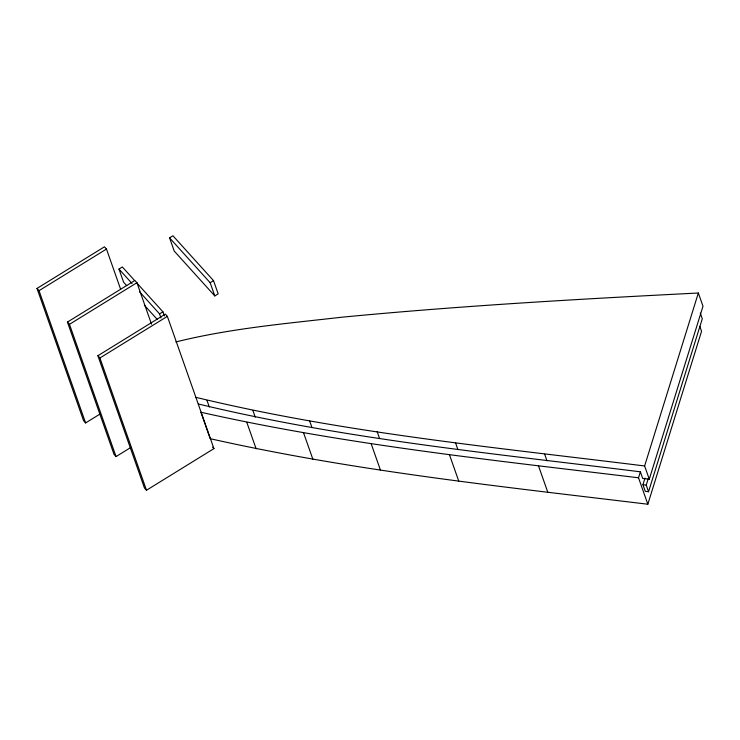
<?xml version="1.0" encoding="UTF-8"?>
<svg xmlns="http://www.w3.org/2000/svg" width="740" height="740" viewBox="0 0 740 740"><rect width="100%" height="100%" fill="white"/><g stroke="black" fill="none" stroke-linecap="round" stroke-linejoin="round"><path stroke-width="1.11" d="M638.518 477.79C492.128 460.058 344.951 444.666 200.892 412.236L210.206 438.69C354.266 471.112 501.443 486.513 647.833 504.236L638.518 477.79L640.377 471.815C492.535 453.417 343.416 439.042 198.348 403.985M640.377 471.815L642.709 478.429L649.276 479.196L644.623 465.969L698.338 293.012C579.402 299.025 460.456 305.824 341.889 317.201C286.343 323.556 230.251 328.394 175.88 341.945M700.28 313.094L702.279 318.764L648.554 491.721L645.271 491.332L642.94 484.719L645.002 478.096M648.554 491.721L646.233 485.107L648.286 478.493M649.276 479.196L703 306.24L698.338 293.012M647.833 504.236L701.557 331.279L699.809 326.322M100.27 413.891L85.609 422.938L83.574 420.699L37 288.433L104.451 246.818L106.477 249.066L120.602 289.173M85.609 422.938L39.026 290.672L106.477 249.066M126.697 285.668L123.636 282.273L118.974 269.055L122.35 266.974L134.597 280.516M169.562 237.845L172.929 235.764L213.518 280.627L218.18 293.854L214.804 295.935L174.215 251.064L169.562 237.845L210.151 282.708L214.804 295.935M130.573 447.626L116.05 456.589L114.016 454.342L67.442 322.076L134.883 280.469L136.919 282.708L151.506 324.139M116.05 456.589L69.468 324.324L136.919 282.708M160.996 317.987L159.562 313.917L162.939 311.836L136.9 283.05M210.151 282.708L213.518 280.627M97.883 355.727L165.325 314.111L167.36 316.359L213.934 448.625L146.492 490.241L144.457 487.993L97.883 355.727L99.909 357.975L146.492 490.241M99.909 357.975L167.36 316.359M196.017 397.371C343.24 432.909 494.598 447.293 644.623 465.969M642.94 484.719L646.233 485.107M118.974 269.055L131.998 283.439M139.647 291.902L159.562 313.917M144.309 305.13L157.324 319.523M212.584 447.127L213.934 448.625M37 288.433L39.026 290.672M67.442 322.076L69.468 324.324M544.677 454.231L547.008 460.844M538.572 466.052L547.887 492.498M455.535 442.825L457.857 449.439M449.43 454.638L458.745 481.093M377.187 431.735L379.518 438.348M371.091 443.547L380.406 470.002M309.653 420.977L311.984 427.591M303.557 432.789L312.872 459.244M252.923 410.534L255.254 417.147M246.818 422.355L256.132 448.801M206.996 400.423L209.318 407.037M162.939 311.836L164.373 315.906"/></g></svg>
